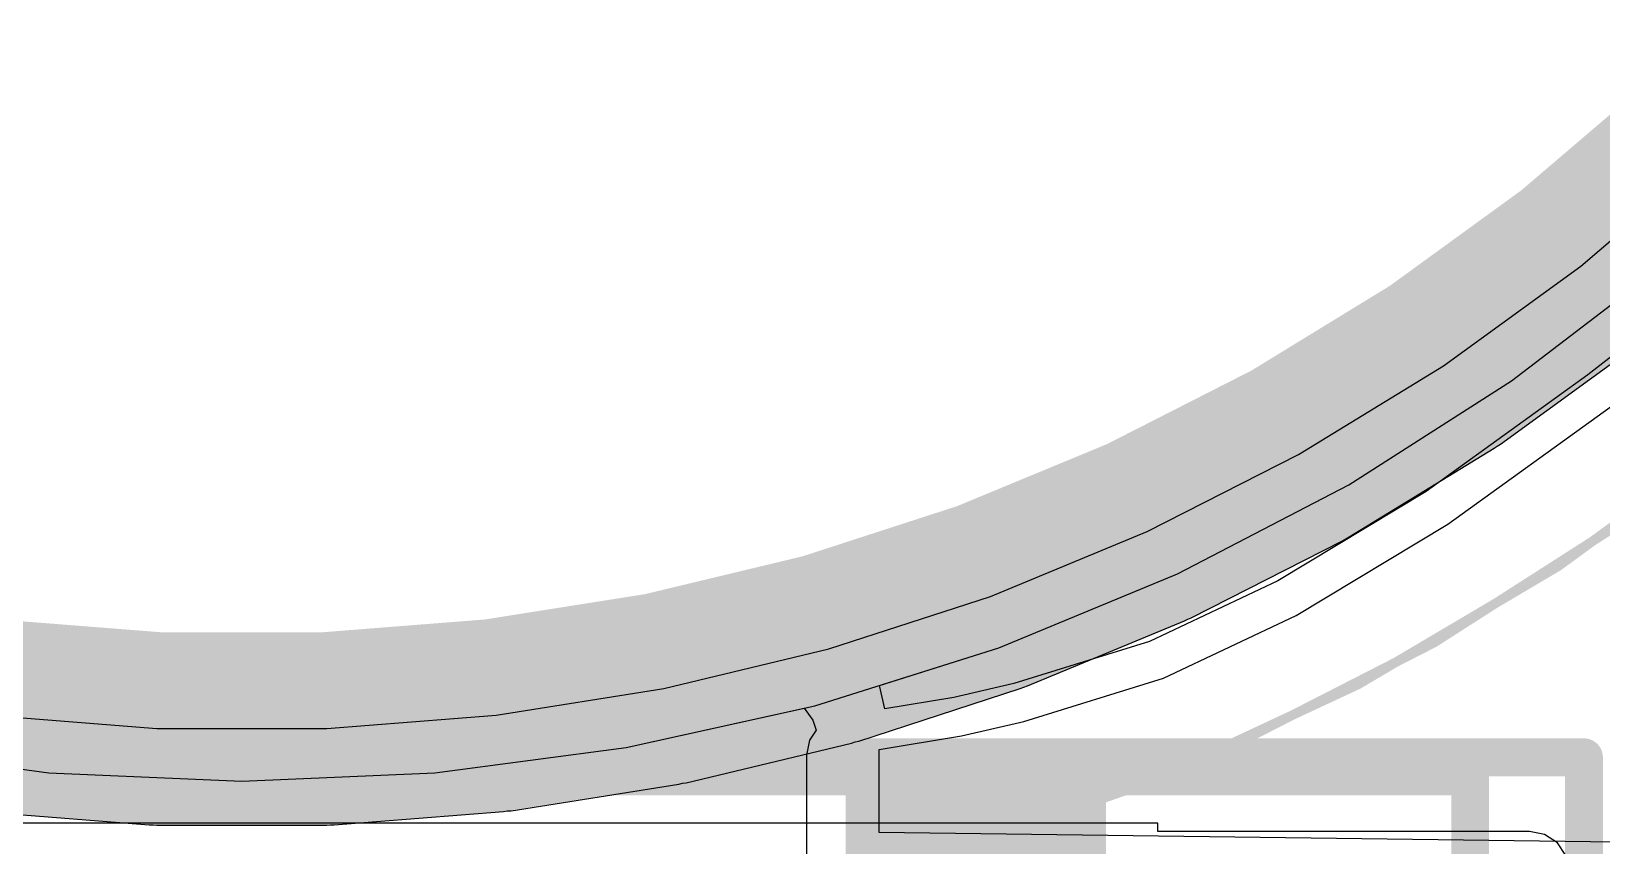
# Model space of a CAD drawing. Header units: millimetres. Extents: x 1.5 to 19.4, y 0 to 11.5.
# Drawn here: x 8.1013 to 8.4274, y 7.0622 to 7.2314 of the extents above; entities that cross this region are included whole.
import ezdxf

# ---------------------------------------------------------------- set-up
doc = ezdxf.new("R2010")
doc.units = ezdxf.units.MM
doc.header["$MEASUREMENT"] = 0
for name, color, linetype in [('BottomLayer', 5, 'Continuous'), ('BottomOverlay', 54, 'Continuous'), ('InternalPlane1', 76, 'Continuous'), ('InternalPlane2', 16, 'Continuous'), ('KeepOutLayer', 6, 'Continuous'), ('Mechanical10', 56, 'Continuous'), ('Mechanical12', 56, 'Continuous'), ('Mechanical15', 56, 'Continuous'), ('Mechanical2', 216, 'Continuous'), ('Mechanical4', 56, 'Continuous'), ('MultiLayer', 9, 'Continuous'), ('TopLayer', 1, 'Continuous')]:
    doc.layers.add(name, color=color, linetype=linetype)

# ---------------------------------------------------------------- blocks, each defined once
blk = doc.blocks.new('OMRON_XF2M_2015_1A_0_B_10')
at = {"layer": 'BottomOverlay', "const_width": 0.00787}
for points in [[(-0.26575, 0.03445), (-0.26575, -0.11614)], [(0.26575, -0.11614), (-0.26575, -0.11614)]]:
    blk.add_lwpolyline(points, dxfattribs=at)
at = {"layer": 'BottomOverlay', "const_width": 0.00394}
blk.add_lwpolyline([(-0.26772, -0.11614, 1), (-0.26378, -0.11614, 1)], format="xyb", close=True, dxfattribs=at)
blk.add_lwpolyline([(-0.26772, -0.11614, 1), (-0.26378, -0.11614, 1)], format="xyb", close=True, dxfattribs=at)
at = {"layer": 'Mechanical10', "const_width": 0.00787}
for points in [[(-0.28937, 0.12008), (-0.28937, -0.12008)], [(0.28937, -0.12008), (-0.28937, -0.12008)]]:
    blk.add_lwpolyline(points, dxfattribs=at)
at = {"layer": 'Mechanical10', "const_width": 0.00394}
blk.add_lwpolyline([(-0.29134, -0.12008, 1), (-0.2874, -0.12008, 1)], format="xyb", close=True, dxfattribs=at)
blk.add_lwpolyline([(-0.29134, -0.12008, 1), (-0.2874, -0.12008, 1)], format="xyb", close=True, dxfattribs=at)
at = {"layer": 'Mechanical12', "const_width": 0.00591}
for points in [[(-0.26575, 0.11614), (-0.26575, -0.11614)], [(0.26575, -0.11614), (-0.26575, -0.11614)]]:
    blk.add_lwpolyline(points, dxfattribs=at)
at = {"layer": 'Mechanical12', "const_width": 0.00295}
blk.add_lwpolyline([(-0.26722, -0.11614, 1), (-0.26427, -0.11614, 1)], format="xyb", close=True, dxfattribs=at)
blk.add_lwpolyline([(-0.26722, -0.11614, 1), (-0.26427, -0.11614, 1)], format="xyb", close=True, dxfattribs=at)
at = {"layer": 'Mechanical15', "const_width": 0.00787}
for points in [[(-0.28937, 0.12008), (-0.28937, -0.12008)], [(0.28937, -0.12008), (-0.28937, -0.12008)]]:
    blk.add_lwpolyline(points, dxfattribs=at)
at = {"layer": 'Mechanical15', "const_width": 0.00394}
blk.add_lwpolyline([(-0.29134, -0.12008, 1), (-0.2874, -0.12008, 1)], format="xyb", close=True, dxfattribs=at)
blk.add_lwpolyline([(-0.29134, -0.12008, 1), (-0.2874, -0.12008, 1)], format="xyb", close=True, dxfattribs=at)

msp = doc.modelspace()

# ---------------------------------------------------------------- linework, layer by layer
at = {"layer": 'BottomLayer'}
for p, q in [((8.40869, 7.15873), (8.44051, 7.18315)), ((8.37486, 7.13718), (8.40869, 7.15873)), ((8.33929, 7.11866), (8.37486, 7.13718)), ((8.30223, 7.10331), (8.33929, 7.11866)), ((8.26398, 7.09125), (8.30223, 7.10331)), ((8.22482, 7.08257), (8.26398, 7.09125)), ((8.06515, 7.08257), (8.10491, 7.07733)), ((8.18505, 7.07733), (8.22482, 7.08257)), ((8.10491, 7.07733), (8.14498, 7.07558)), ((8.14498, 7.07558), (8.18505, 7.07733)), ((8.33524, 7.06687), (7.97279, 7.06687)), ((8.33524, 7.06513), (8.33524, 7.06687)), ((8.41242, 7.06513), (8.33524, 7.06513)), ((8.41554, 7.06451), (8.41242, 7.06513)), ((8.41818, 7.06274), (8.41554, 7.06451)), ((8.41995, 7.0601), (8.41818, 7.06274))]:
    msp.add_line(p, q, dxfattribs=at)
at = {"layer": 'InternalPlane1'}
for p, q in [((8.40634, 7.14561), (8.43487, 7.16634)), ((8.37496, 7.12631), (8.40503, 7.14474)), ((8.40503, 7.14474), (8.40566, 7.14521)), ((8.40566, 7.14521), (8.40634, 7.14561)), ((8.34216, 7.10953), (8.37358, 7.12554)), ((8.37358, 7.12554), (8.37424, 7.12596)), ((8.37424, 7.12596), (8.37496, 7.12631)), ((8.30814, 7.09537), (8.34072, 7.10887)), ((8.34072, 7.10887), (8.34142, 7.10924)), ((8.34142, 7.10924), (8.34216, 7.10953)), ((8.30738, 7.09514), (8.30814, 7.09537)), ((8.27312, 7.08392), (8.30666, 7.09482)), ((8.30666, 7.09482), (8.30738, 7.09514)), ((8.2373, 7.07526), (8.2716, 7.0835)), ((8.2716, 7.0835), (8.27234, 7.08376)), ((8.27234, 7.08376), (8.27312, 7.08392)), ((8.20092, 7.06944), (8.23576, 7.07496)), ((8.23576, 7.07496), (8.23652, 7.07515)), ((8.23652, 7.07515), (8.2373, 7.07526)), ((8.09061, 7.06925), (8.12577, 7.06649)), ((8.16419, 7.06649), (8.19935, 7.06925)), ((8.19935, 7.06925), (8.20013, 7.06939)), ((8.20013, 7.06939), (8.20092, 7.06944)), ((8.12577, 7.06649), (8.12656, 7.0665)), ((8.12656, 7.0665), (8.12735, 7.06642)), ((8.12735, 7.06642), (8.16262, 7.06642)), ((8.16262, 7.06642), (8.1634, 7.0665)), ((8.1634, 7.0665), (8.16419, 7.06649))]:
    msp.add_line(p, q, dxfattribs=at)
at = {"layer": 'InternalPlane1', "const_width": 0.04}
for points in [[(8.42306, 7.1826), (8.44988, 7.20551)], [(8.39453, 7.16187), (8.42306, 7.1826)], [(8.36446, 7.14344), (8.39453, 7.16187)], [(8.33303, 7.12743), (8.36446, 7.14344)], [(8.30045, 7.11394), (8.33303, 7.12743)], [(8.26691, 7.10304), (8.30045, 7.11394)], [(8.23261, 7.0948), (8.26691, 7.10304)], [(8.05736, 7.0948), (8.09219, 7.08929)], [(8.19778, 7.08929), (8.23261, 7.0948)], [(8.09219, 7.08929), (8.12735, 7.08652)], [(8.16262, 7.08652), (8.19778, 7.08929)], [(8.12735, 7.08652), (8.16262, 7.08652)]]:
    msp.add_lwpolyline(points, dxfattribs=at)
at = {"layer": 'InternalPlane1', "const_width": 0.02}
for points in [[(8.41306, 7.1826, 1), (8.43306, 7.1826, 1)], [(8.41306, 7.1826, 1), (8.43306, 7.1826, 1)], [(8.38453, 7.16187, 1), (8.40453, 7.16187, 1)], [(8.38453, 7.16187, 1), (8.40453, 7.16187, 1)], [(8.35446, 7.14344, 1), (8.37446, 7.14344, 1)], [(8.35446, 7.14344, 1), (8.37446, 7.14344, 1)], [(8.32303, 7.12743, 1), (8.34303, 7.12743, 1)], [(8.32303, 7.12743, 1), (8.34303, 7.12743, 1)], [(8.29045, 7.11394, 1), (8.31045, 7.11394, 1)], [(8.29045, 7.11394, 1), (8.31045, 7.11394, 1)], [(8.25691, 7.10304, 1), (8.27691, 7.10304, 1)], [(8.25691, 7.10304, 1), (8.27691, 7.10304, 1)], [(8.22261, 7.0948, 1), (8.24261, 7.0948, 1)], [(8.22261, 7.0948, 1), (8.24261, 7.0948, 1)], [(8.08219, 7.08929, 1), (8.10219, 7.08929, 1)], [(8.08219, 7.08929, 1), (8.10219, 7.08929, 1)], [(8.18778, 7.08929, 1), (8.20778, 7.08929, 1)], [(8.18778, 7.08929, 1), (8.20778, 7.08929, 1)], [(8.11735, 7.08652, 1), (8.13735, 7.08652, 1)], [(8.11735, 7.08652, 1), (8.13735, 7.08652, 1)], [(8.15262, 7.08652, 1), (8.17262, 7.08652, 1)], [(8.15262, 7.08652, 1), (8.17262, 7.08652, 1)]]:
    msp.add_lwpolyline(points, format="xyb", close=True, dxfattribs=at)
at = {"layer": 'InternalPlane2'}
for p, q in [((8.40634, 7.14561), (8.43487, 7.16634)), ((8.37496, 7.12631), (8.40503, 7.14474)), ((8.40503, 7.14474), (8.40566, 7.14521)), ((8.40566, 7.14521), (8.40634, 7.14561)), ((8.34216, 7.10953), (8.37358, 7.12554)), ((8.37358, 7.12554), (8.37424, 7.12596)), ((8.37424, 7.12596), (8.37496, 7.12631)), ((8.30814, 7.09537), (8.34072, 7.10887)), ((8.34072, 7.10887), (8.34142, 7.10924)), ((8.34142, 7.10924), (8.34216, 7.10953)), ((8.30738, 7.09514), (8.30814, 7.09537)), ((8.27312, 7.08392), (8.30666, 7.09482)), ((8.30666, 7.09482), (8.30738, 7.09514)), ((8.2373, 7.07526), (8.2716, 7.0835)), ((8.2716, 7.0835), (8.27234, 7.08376)), ((8.27234, 7.08376), (8.27312, 7.08392)), ((8.20092, 7.06944), (8.23576, 7.07496)), ((8.23576, 7.07496), (8.23652, 7.07515)), ((8.23652, 7.07515), (8.2373, 7.07526)), ((8.09061, 7.06925), (8.12577, 7.06649)), ((8.16419, 7.06649), (8.19935, 7.06925)), ((8.19935, 7.06925), (8.20013, 7.06939)), ((8.20013, 7.06939), (8.20092, 7.06944)), ((8.12577, 7.06649), (8.12656, 7.0665)), ((8.12656, 7.0665), (8.12735, 7.06642)), ((8.12735, 7.06642), (8.16262, 7.06642)), ((8.16262, 7.06642), (8.1634, 7.0665)), ((8.1634, 7.0665), (8.16419, 7.06649))]:
    msp.add_line(p, q, dxfattribs=at)
at = {"layer": 'InternalPlane2', "const_width": 0.04}
for points in [[(8.42306, 7.1826), (8.44988, 7.20551)], [(8.39453, 7.16187), (8.42306, 7.1826)], [(8.36446, 7.14344), (8.39453, 7.16187)], [(8.33303, 7.12743), (8.36446, 7.14344)], [(8.30045, 7.11394), (8.33303, 7.12743)], [(8.26691, 7.10304), (8.30045, 7.11394)], [(8.23261, 7.0948), (8.26691, 7.10304)], [(8.05736, 7.0948), (8.09219, 7.08929)], [(8.19778, 7.08929), (8.23261, 7.0948)], [(8.09219, 7.08929), (8.12735, 7.08652)], [(8.16262, 7.08652), (8.19778, 7.08929)], [(8.12735, 7.08652), (8.16262, 7.08652)]]:
    msp.add_lwpolyline(points, dxfattribs=at)
at = {"layer": 'InternalPlane2', "const_width": 0.02}
for points in [[(8.41306, 7.1826, 1), (8.43306, 7.1826, 1)], [(8.41306, 7.1826, 1), (8.43306, 7.1826, 1)], [(8.38453, 7.16187, 1), (8.40453, 7.16187, 1)], [(8.38453, 7.16187, 1), (8.40453, 7.16187, 1)], [(8.35446, 7.14344, 1), (8.37446, 7.14344, 1)], [(8.35446, 7.14344, 1), (8.37446, 7.14344, 1)], [(8.32303, 7.12743, 1), (8.34303, 7.12743, 1)], [(8.32303, 7.12743, 1), (8.34303, 7.12743, 1)], [(8.29045, 7.11394, 1), (8.31045, 7.11394, 1)], [(8.29045, 7.11394, 1), (8.31045, 7.11394, 1)], [(8.25691, 7.10304, 1), (8.27691, 7.10304, 1)], [(8.25691, 7.10304, 1), (8.27691, 7.10304, 1)], [(8.22261, 7.0948, 1), (8.24261, 7.0948, 1)], [(8.22261, 7.0948, 1), (8.24261, 7.0948, 1)], [(8.08219, 7.08929, 1), (8.10219, 7.08929, 1)], [(8.08219, 7.08929, 1), (8.10219, 7.08929, 1)], [(8.18778, 7.08929, 1), (8.20778, 7.08929, 1)], [(8.18778, 7.08929, 1), (8.20778, 7.08929, 1)], [(8.11735, 7.08652, 1), (8.13735, 7.08652, 1)], [(8.11735, 7.08652, 1), (8.13735, 7.08652, 1)], [(8.15262, 7.08652, 1), (8.17262, 7.08652, 1)], [(8.15262, 7.08652, 1), (8.17262, 7.08652, 1)]]:
    msp.add_lwpolyline(points, format="xyb", close=True, dxfattribs=at)
at = {"layer": 'KeepOutLayer', "const_width": 0.005}
msp.add_lwpolyline([(8.5938, 7.53534, 1), (7.69617, 7.53534, 1)], format="xyb", close=True, dxfattribs=at)
at = {"layer": 'Mechanical2', "const_width": 0.00197}
for points in [[(8.60783, 7.35412, -2.449692), (8.33569, 7.99437)], [(8.16247, 8.03208, -0.98256), (8.14498, 7.03829)]]:
    msp.add_lwpolyline(points, format="xyb", dxfattribs=at)
at = {"layer": 'Mechanical4', "const_width": 0.005}
msp.add_lwpolyline([(8.5938, 7.53534, 1), (7.69617, 7.53534, 1)], format="xyb", close=True, dxfattribs=at)
at = {"layer": 'MultiLayer'}
for p, q in [((8.42306, 7.1826), (8.44988, 7.20551)), ((8.39453, 7.16187), (8.42306, 7.1826)), ((8.36446, 7.14344), (8.39453, 7.16187)), ((8.33303, 7.12743), (8.36446, 7.14344)), ((8.30045, 7.11394), (8.33303, 7.12743)), ((8.26691, 7.10304), (8.30045, 7.11394)), ((8.23261, 7.0948), (8.26691, 7.10304)), ((8.19778, 7.08929), (8.23261, 7.0948)), ((8.09219, 7.08929), (8.12735, 7.08652)), ((8.16262, 7.08652), (8.19778, 7.08929)), ((8.12735, 7.08652), (8.14498, 7.08652)), ((8.14498, 7.08652), (8.16262, 7.08652))]:
    msp.add_line(p, q, dxfattribs=at)
at = {"layer": 'TopLayer'}
for p, q in [((8.40869, 7.15873), (8.44051, 7.18315)), ((8.4491, 7.17918), (8.42452, 7.16003)), ((8.37486, 7.13718), (8.40869, 7.15873)), ((8.42452, 7.16003), (8.39092, 7.13579)), ((8.39542, 7.12898), (8.42942, 7.1535)), ((8.33929, 7.11866), (8.37486, 7.13718)), ((8.39092, 7.13579), (8.36012, 7.11717)), ((8.36397, 7.10998), (8.39542, 7.12898)), ((8.30223, 7.10331), (8.33929, 7.11866)), ((8.36012, 7.11717), (8.33345, 7.1046)), ((8.33642, 7.09698), (8.36397, 7.10998)), ((8.27739, 7.09548), (8.30223, 7.10331)), ((8.33345, 7.1046), (8.30529, 7.09586)), ((8.27855, 7.0906), (8.27739, 7.09548)), ((8.30529, 7.09586), (8.29283, 7.09298)), ((8.30742, 7.08798), (8.33642, 7.09698)), ((8.29283, 7.09298), (8.27855, 7.0906)), ((8.22482, 7.08257), (8.26178, 7.09076)), ((8.26178, 7.09076), (8.26356, 7.08826)), ((8.26428, 7.08619), (8.26288, 7.0841)), ((8.26356, 7.08826), (8.26428, 7.08619)), ((8.29442, 7.08498), (8.30742, 7.08798)), ((8.06515, 7.08257), (8.10491, 7.07733)), ((8.18505, 7.07733), (8.22482, 7.08257)), ((8.26288, 7.0841), (8.26226, 7.08098)), ((8.27732, 7.08213), (8.29442, 7.08498)), ((8.26226, 7.08098), (8.26226, 7.00272)), ((8.27732, 7.06492), (8.27732, 7.08213)), ((8.10491, 7.07733), (8.14498, 7.07558)), ((8.14498, 7.07558), (8.18505, 7.07733)), ((8.43033, 7.06289), (8.27732, 7.06492))]:
    msp.add_line(p, q, dxfattribs=at)
msp.add_solid([(8.27042, 6.98378), (8.32442, 6.98378), (8.27042, 7.08098), (8.32442, 7.08098)], dxfattribs=at)

# ---------------------------------------------------------------- block references
at = {"rotation": 180}
msp.add_blockref('OMRON_XF2M_2015_1A_0_B_10', (8.13433, 6.96044), dxfattribs=at)

doc.saveas('drawing.dxf')
